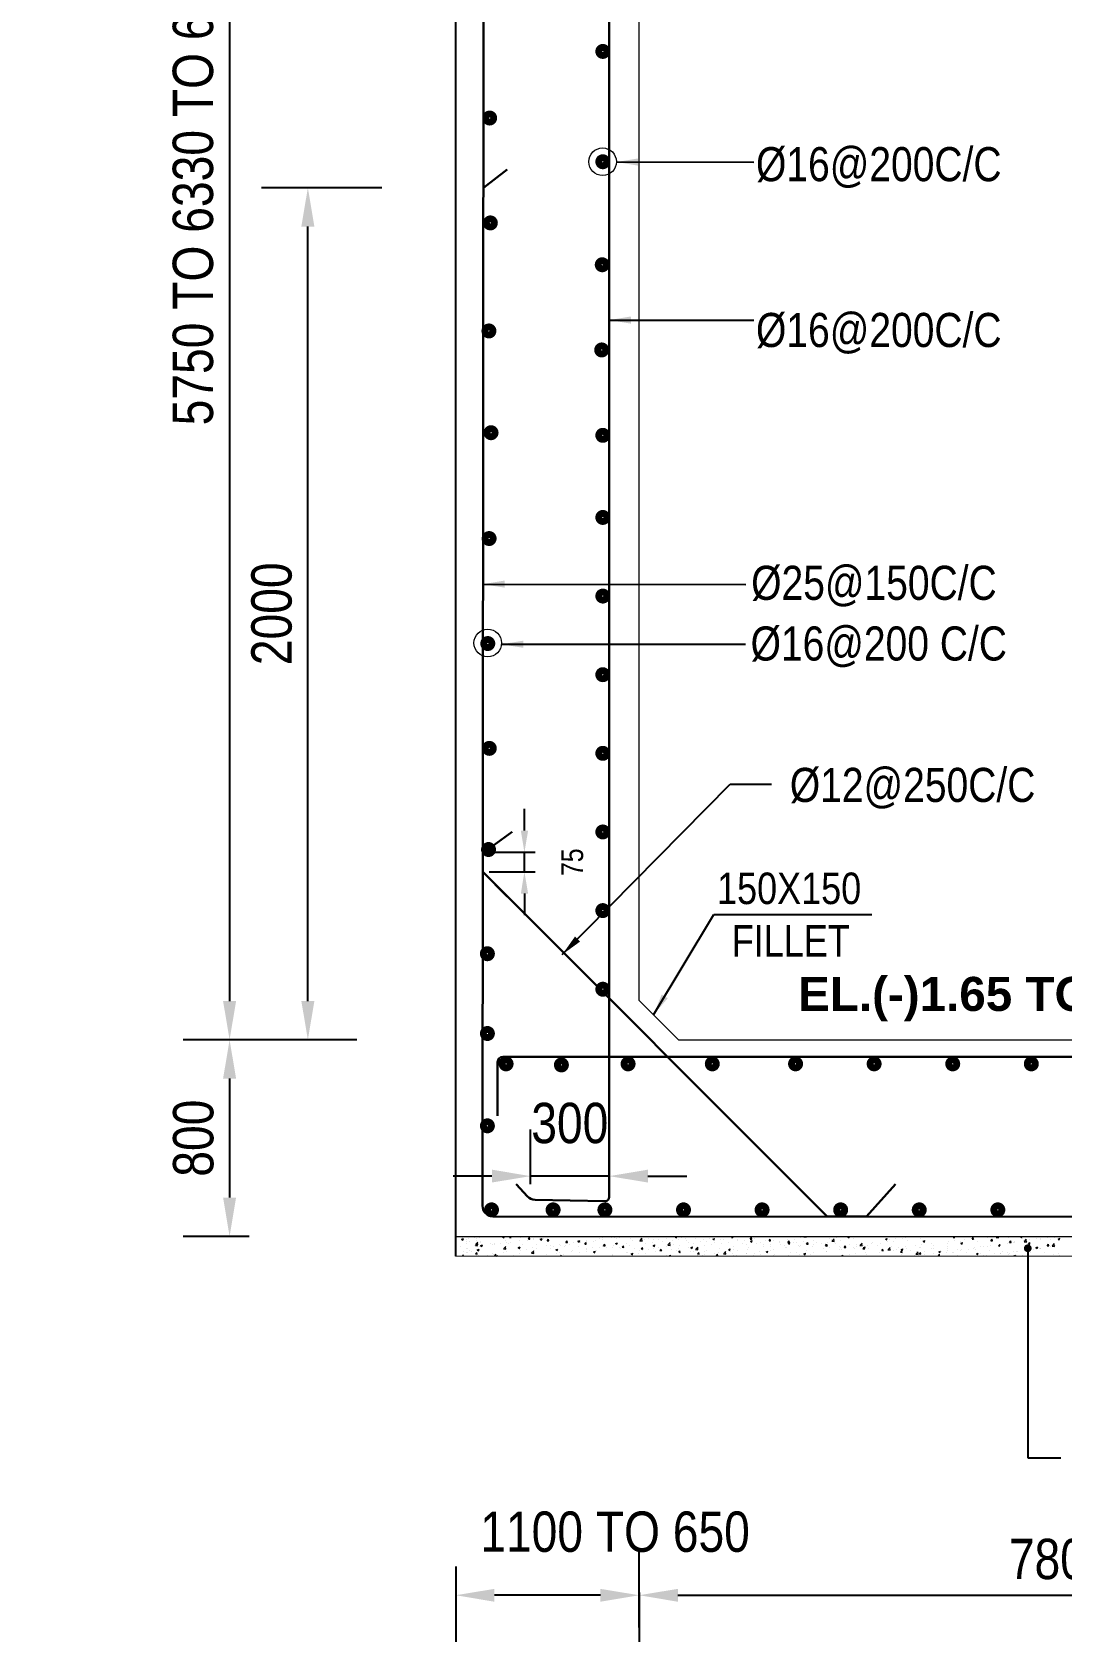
# Model space of a CAD drawing. Extents: x -119161 to 3778985, y -614964 to -30958.
# Drawn here: x 3131392 to 3138035, y -253341 to -242956 of the extents above; entities that cross this region are included whole.
import ezdxf

# ---------------------------------------------------------------- set-up
doc = ezdxf.new("R2010")
doc.units = 0
doc.header["$MEASUREMENT"] = 0
doc.layers.get('DEFPOINTS').update_dxf_attribs({"linetype": 'CONTINUOUS'})
doc.layers.add('Dim', color=7, linetype='CONTINUOUS', lineweight=9)
doc.layers.add('ROD', color=1, linetype='CONTINUOUS', lineweight=30)
doc.layers.add('LINE', color=7, linetype='CONTINUOUS')
doc.layers.add('TXT', color=7, linetype='CONTINUOUS')
doc.styles.add('ARIAL', font='ARIALN.TTF')
doc.dimstyles.new('dim_250', dxfattribs={"dimtxt": 500, "dimasz": 500, "dimexe": 500, "dimexo": 100, "dimgap": 150, "dimtad": 1, "dimdec": 0, "dimzin": 0, "dimdsep": 46, "dimtxsty": 'ARIAL', "dimcen": 350, "dimclrd": 5, "dimclre": 5, "dimclrt": 7, "dimadec": 0, "dimazin": 0, "dimtfac": 1, "dimtdec": 0, "dimtmove": 0, "dimatfit": 3, "dimfxl": 500, "dimfxlon": 1, "dimtolj": 1, "dimtzin": 0, "dimarcsym": 0})
doc.dimstyles.new('dim_70', dxfattribs={"dimtxt": 140, "dimasz": 140, "dimexe": 70, "dimexo": 40, "dimgap": 50, "dimtad": 1, "dimdec": 0, "dimzin": 0, "dimdsep": 46, "dimtxsty": 'ARIAL', "dimcen": 0.09, "dimclrd": 5, "dimclre": 5, "dimclrt": 7, "dimadec": 0, "dimazin": 0, "dimtfac": 1, "dimtdec": 0, "dimtmove": 0, "dimatfit": 3, "dimfxl": 1, "dimtolj": 1, "dimtzin": 0, "dimarcsym": 0})

# ---------------------------------------------------------------- blocks, each defined once
blk = doc.blocks.new('*D1073')
at = {"layer": 'DEFPOINTS', "color": 0, "lineweight": -2, "ltscale": 50}
for p in [(3133584, -238383), (3132666, -249453), (3133053, -249453)]:
    blk.add_point(p, dxfattribs=at)
at = {"layer": 'Dim', "color": 5, "lineweight": -2, "ltscale": 50}
for p, q in [((3133166, -238383), (3132366, -238383)), ((3132666, -238633), (3132666, -249203)), ((3132953, -249453), (3132366, -249453))]:
    blk.add_line(p, q, dxfattribs=at)
for points in [[(3132624, -238633), (3132708, -238633), (3132666, -238383)], [(3132624, -249203), (3132708, -249203), (3132666, -249453)]]:
    blk.add_solid(points, dxfattribs=at)
at = {"layer": 'Dim', "color": 7, "ltscale": 50, "insert": (3132431, -243918), "char_height": 260, "attachment_point": 5, "rotation": 90, "style": 'ARIAL'}
blk.add_mtext('\\A1;5750 TO 6330 TO 6330', dxfattribs=at)
blk = doc.blocks.new('*D1074')
at = {"layer": 'DEFPOINTS', "color": 0, "lineweight": -2, "ltscale": 50}
for p in [(3132950, -249453), (3132666, -250720), (3132893, -250720)]:
    blk.add_point(p, dxfattribs=at)
at = {"layer": 'Dim', "color": 5, "lineweight": -2, "ltscale": 50}
for p, q in [((3132850, -249453), (3132366, -249453)), ((3132666, -249703), (3132666, -250470)), ((3132793, -250720), (3132366, -250720))]:
    blk.add_line(p, q, dxfattribs=at)
for points in [[(3132624, -249703), (3132708, -249703), (3132666, -249453)], [(3132624, -250470), (3132708, -250470), (3132666, -250720)]]:
    blk.add_solid(points, dxfattribs=at)
at = {"layer": 'Dim', "color": 7, "ltscale": 50, "insert": (3132433, -250087), "char_height": 260, "attachment_point": 5, "rotation": 90, "style": 'ARIAL'}
blk.add_mtext('\\A1;800', dxfattribs=at)
blk = doc.blocks.new('*D1075')
at = {"layer": 'DEFPOINTS', "color": 0, "lineweight": -2, "ltscale": 50}
for p in [(3134300, -248244), (3134568, -248244), (3134300, -248370)]:
    blk.add_point(p, dxfattribs=at)
at = {"layer": 'Dim', "color": 5, "lineweight": -2, "ltscale": 50}
for p, q in [((3134568, -248104), (3134568, -247964)), ((3134340, -248244), (3134638, -248244)), ((3134568, -248370), (3134568, -248244)), ((3134340, -248370), (3134638, -248370)), ((3134568, -248510), (3134568, -248650))]:
    blk.add_line(p, q, dxfattribs=at)
for points in [[(3134545, -248104), (3134592, -248104), (3134568, -248244)], [(3134545, -248510), (3134592, -248510), (3134568, -248370)]]:
    blk.add_solid(points, dxfattribs=at)
at = {"layer": 'Dim', "color": 7, "lineweight": 18, "ltscale": 50, "insert": (3134878, -248308), "char_height": 140, "attachment_point": 5, "rotation": 90, "style": 'ARIAL'}
blk.add_mtext('\\A1;75', dxfattribs=at)
blk = doc.blocks.new('*D1076')
at = {"layer": 'DEFPOINTS', "color": 0, "lineweight": -2, "ltscale": 50}
for p in [(3133171, -243959), (3133748, -243959), (3133587, -249453)]:
    blk.add_point(p, dxfattribs=at)
at = {"layer": 'Dim', "color": 5, "lineweight": -2, "ltscale": 50}
for p, q in [((3133648, -243959), (3132871, -243959)), ((3133171, -249203), (3133171, -244209)), ((3133487, -249453), (3132871, -249453))]:
    blk.add_line(p, q, dxfattribs=at)
for points in [[(3133129, -244209), (3133213, -244209), (3133171, -243959)], [(3133129, -249203), (3133213, -249203), (3133171, -249453)]]:
    blk.add_solid(points, dxfattribs=at)
at = {"layer": 'Dim', "color": 7, "ltscale": 50, "insert": (3132938, -246706), "char_height": 260, "attachment_point": 5, "rotation": 90, "style": 'ARIAL'}
blk.add_mtext('\\A1;2000', dxfattribs=at)
blk = doc.blocks.new('*D1078')
at = {"layer": 'DEFPOINTS', "color": 0, "lineweight": -2, "ltscale": 50}
for p in [(3135308, -252916), (3141578, -252918), (3141578, -253034)]:
    blk.add_point(p, dxfattribs=at)
at = {"layer": 'Dim', "color": 5, "lineweight": -2, "ltscale": 50}
for p, q in [((3135308, -253016), (3135308, -253334)), ((3135558, -253034), (3141328, -253034)), ((3141578, -253018), (3141578, -253334))]:
    blk.add_line(p, q, dxfattribs=at)
for points in [[(3135558, -252993), (3135558, -253076), (3135308, -253034)], [(3141328, -252993), (3141328, -253076), (3141578, -253034)]]:
    blk.add_solid(points, dxfattribs=at)
at = {"layer": 'Dim', "color": 7, "ltscale": 50, "insert": (3138443, -252802), "char_height": 260, "attachment_point": 5, "style": 'ARIAL'}
blk.add_mtext('\\A1;7800~8050', dxfattribs=at)
blk = doc.blocks.new('*D1081')
at = {"layer": 'DEFPOINTS', "color": 0, "lineweight": -2, "ltscale": 50}
for p in [(3134608, -250332), (3134608, -250483), (3135115, -250483)]:
    blk.add_point(p, dxfattribs=at)
at = {"layer": 'Dim', "color": 5, "lineweight": -2, "ltscale": 50}
for p, q in [((3134608, -250383), (3134608, -250032)), ((3135115, -250383), (3135115, -250032)), ((3134358, -250332), (3134108, -250332)), ((3135115, -250332), (3134608, -250332)), ((3135365, -250332), (3135615, -250332))]:
    blk.add_line(p, q, dxfattribs=at)
for points in [[(3134358, -250290), (3134358, -250373), (3134608, -250332)], [(3135365, -250290), (3135365, -250373), (3135115, -250332)]]:
    blk.add_solid(points, dxfattribs=at)
at = {"layer": 'Dim', "color": 7, "ltscale": 50, "insert": (3134861, -249991), "char_height": 260, "attachment_point": 5, "style": 'ARIAL'}
blk.add_mtext('\\A1;300', dxfattribs=at)
blk = doc.blocks.new('*D1084')
at = {"layer": 'DEFPOINTS', "color": 0, "lineweight": -2, "ltscale": 50}
for p in [(3134125, -252748), (3134125, -253034), (3135308, -253341)]:
    blk.add_point(p, dxfattribs=at)
at = {"layer": 'Dim', "color": 5, "lineweight": -2, "ltscale": 50}
for p, q in [((3135308, -253241), (3135308, -252734)), ((3134125, -252848), (3134125, -253334)), ((3135058, -253034), (3134375, -253034))]:
    blk.add_line(p, q, dxfattribs=at)
for points in [[(3134375, -252993), (3134375, -253076), (3134125, -253034)], [(3135058, -252993), (3135058, -253076), (3135308, -253034)]]:
    blk.add_solid(points, dxfattribs=at)
at = {"layer": 'Dim', "color": 7, "ltscale": 50, "insert": (3135153, -252626), "char_height": 260, "attachment_point": 5, "style": 'ARIAL'}
blk.add_mtext('\\A1;1100 TO 650', dxfattribs=at)

msp = doc.modelspace()

# ---------------------------------------------------------------- linework, layer by layer
at = {"layer": 'Dim', "color": 2, "ltscale": 50}
for p, q in [((3134162.6, -250738.7), (3134174.5, -250734.2)), ((3134162.6, -250738.7), (3134171, -250744.4)), ((3134168.4, -250729.2), (3134168.4, -250729.2)), ((3134171, -250744.4), (3134174.4, -250734.2)), ((3134193.7, -250739.6), (3134193.7, -250739.6)), ((3134193.8, -250755.9), (3134193.8, -250755.9)), ((3134195.2, -250766.1), (3134195.2, -250766.1)), ((3134205.1, -250735.3), (3134205.1, -250735.3)), ((3134216.5, -250752.8), (3134216.5, -250752.8)), ((3134247.5, -250729.8), (3134247.5, -250729.8)), ((3134248, -250780.3), (3134248, -250780.3)), ((3134252.2, -250773.3), (3134267.3, -250775.6)), ((3134253.5, -250780.1), (3134261.6, -250770.4)), ((3134253.5, -250780.1), (3134263.6, -250781)), ((3134254.1, -250771.3), (3134267.3, -250757.6)), ((3134256.2, -250768.7), (3134256.2, -250768.7)), ((3134258.6, -250733), (3134258.6, -250733)), ((3134258.8, -250747.2), (3134258.8, -250747.2)), ((3134263.5, -250781), (3134261.6, -250770.4)), ((3134267.3, -250775.6), (3134265.4, -250759.5)), ((3134279.1, -250728.8), (3134279.1, -250728.8)), ((3134282, -250754.2), (3134282, -250754.2)), ((3134284.1, -250759.7), (3134284.1, -250759.7)), ((3134285.2, -250779.3), (3134297, -250774.8)), ((3134285.2, -250779.3), (3134293.6, -250785)), ((3134293.6, -250785), (3134297, -250774.8)), ((3134311.5, -250721.3), (3134311.5, -250721.3)), ((3134346.6, -250763.4), (3134346.6, -250763.4)), ((3134364.8, -250772.4), (3134364.8, -250772.4)), ((3134373.7, -250773.9), (3134373.7, -250773.9)), ((3134374.3, -250763.5), (3134374.3, -250763.5)), ((3134416, -250768.4), (3134416, -250768.4)), ((3134427.2, -250724.8), (3134439, -250720.3)), ((3134427.2, -250724.8), (3134435.6, -250730.5)), ((3134435.6, -250730.5), (3134439, -250720.3)), ((3134445.1, -250746.5), (3134445.1, -250746.5)), ((3134451.6, -250760.5), (3134451.6, -250760.5)), ((3134464.5, -250767.3), (3134464.5, -250767.3)), ((3134472.5, -250727.2), (3134478.4, -250720.2)), ((3134472.5, -250727.2), (3134482.6, -250728.1)), ((3134480, -250759.9), (3134480, -250759.9)), ((3134482.5, -250728.2), (3134481.1, -250720.2)), ((3134536.9, -250749.7), (3134536.9, -250749.7)), ((3134543.7, -250729.6), (3134543.7, -250729.6)), ((3134554.7, -250771.1), (3134554.7, -250771.1)), ((3134586.8, -250745.9), (3134586.8, -250745.9)), ((3134593.7, -250737.8), (3134601.9, -250728.1)), ((3134593.7, -250737.8), (3134603.8, -250738.7)), ((3134603.8, -250738.8), (3134601.8, -250728.2)), ((3134624.7, -250737), (3134624.7, -250737)), ((3134629.1, -250740.3), (3134629.1, -250740.3)), ((3134644.9, -250774.9), (3134644.9, -250774.9)), ((3134670.1, -250738.3), (3134681.9, -250733.8)), ((3134670.1, -250738.3), (3134678.5, -250744)), ((3134678.4, -250744), (3134681.9, -250733.8)), ((3134693.1, -250731.9), (3134693.1, -250731.9)), ((3134709.4, -250781.4), (3134709.4, -250781.4)), ((3134711.5, -250725.1), (3134711.5, -250725.1)), ((3134714.9, -250748.4), (3134723.1, -250738.7)), ((3134714.9, -250748.4), (3134725, -250749.3)), ((3134725, -250749.4), (3134723, -250738.8)), ((3134735.1, -250778.7), (3134735.1, -250778.7)), ((3134794.8, -250770.6), (3134794.8, -250770.6)), ((3134797.7, -250778.9), (3134797.7, -250778.9)), ((3134832.4, -250779.7), (3134832.4, -250779.7)), ((3134836.1, -250759), (3134844.3, -250749.3)), ((3134836.1, -250759), (3134846.2, -250759.9)), ((3134846.2, -250760), (3134844.2, -250749.4)), ((3134861.7, -250770.5), (3134861.7, -250770.5)), ((3134882.6, -250757.9), (3134882.6, -250757.9)), ((3134913, -250751.9), (3134924.8, -250747.3)), ((3134913, -250751.9), (3134921.4, -250757.5)), ((3134921.3, -250757.5), (3134924.7, -250747.3)), ((3134931, -250762.7), (3134931, -250762.7)), ((3134957.4, -250769.6), (3134965.5, -250759.9)), ((3134957.4, -250769.6), (3134967.5, -250770.5)), ((3134967.4, -250770.6), (3134965.5, -250760)), ((3134968.4, -250756.4), (3134968.4, -250756.4)), ((3134969.3, -250746), (3134969.3, -250746)), ((3134984.8, -250723.1), (3134984.8, -250723.1)), ((3135010.7, -250750.9), (3135010.7, -250750.9)), ((3135029.5, -250745.8), (3135029.5, -250745.8)), ((3135054.7, -250735.2), (3135054.7, -250735.2)), ((3135074.7, -250742.4), (3135074.7, -250742.4)), ((3135075, -250727), (3135075, -250727)), ((3135078.6, -250780.2), (3135086.7, -250770.5)), ((3135078.6, -250780.2), (3135088.7, -250781.1)), ((3135088.6, -250781.2), (3135086.7, -250770.6)), ((3135128.1, -250728.9), (3135128.1, -250728.9)), ((3135131.7, -250720.5), (3135146.7, -250722.9)), ((3135140.4, -250778.8), (3135140.4, -250778.8)), ((3135142.5, -250722.5), (3135142.5, -250722.5)), ((3135146.7, -250722.8), (3135146.4, -250720.2)), ((3135155.8, -250765.4), (3135167.7, -250760.9)), ((3135155.8, -250765.4), (3135164.2, -250771.1)), ((3135164.2, -250771.1), (3135167.6, -250760.9)), ((3135165.3, -250730.8), (3135165.3, -250730.8)), ((3135168.6, -250766), (3135168.6, -250766)), ((3135181.5, -250728.4), (3135181.5, -250728.4)), ((3135199.8, -250790.8), (3135207.9, -250781.1)), ((3135209.8, -250791.8), (3135207.9, -250781.2)), ((3135223.8, -250722.8), (3135223.8, -250722.8)), ((3135227.2, -250766.9), (3135227.2, -250766.9)), ((3135243.3, -250781.1), (3135243.3, -250781.1)), ((3135255.5, -250734.6), (3135255.5, -250734.6)), ((3135267.1, -250749.1), (3135267.1, -250749.1)), ((3135312, -250748.5), (3135327.1, -250750.8)), ((3135312.5, -250756), (3135312.5, -250756)), ((3135313.9, -250746.5), (3135327.1, -250732.8)), ((3135327, -250750.8), (3135325.2, -250734.7)), ((3135345.7, -250738.4), (3135345.7, -250738.4)), ((3135350, -250767), (3135350, -250767)), ((3135365.7, -250732.2), (3135365.7, -250732.2)), ((3135392.4, -250761.4), (3135392.4, -250761.4)), ((3135398.7, -250778.9), (3135410.5, -250774.4)), ((3135398.7, -250778.9), (3135407.1, -250784.6)), ((3135400.3, -250743.4), (3135400.3, -250743.4)), ((3135407.1, -250784.6), (3135410.5, -250774.4)), ((3135435.9, -250742.2), (3135435.9, -250742.2)), ((3135456.4, -250753), (3135456.4, -250753)), ((3135487.1, -250731.5), (3135487.1, -250731.5)), ((3135490.5, -250723.3), (3135490.5, -250723.3)), ((3135492.4, -250776.5), (3135507.4, -250778.8)), ((3135494.3, -250774.5), (3135507.4, -250760.8)), ((3135507.4, -250778.8), (3135505.5, -250762.7)), ((3135526.1, -250746), (3135526.1, -250746)), ((3135528.8, -250774.4), (3135528.8, -250774.4)), ((3135540.7, -250724.4), (3135551.8, -250720.2)), ((3135540.7, -250724.4), (3135549.1, -250730.1)), ((3135549.1, -250730.1), (3135552.4, -250720.2)), ((3135563.1, -250739), (3135563.1, -250739)), ((3135570.4, -250776.9), (3135570.4, -250776.9)), ((3135572.5, -250720.7), (3135572.5, -250720.7)), ((3135580.7, -250727.1), (3135580.7, -250727.1)), ((3135605.4, -250733.4), (3135605.4, -250733.4)), ((3135616.3, -250749.8), (3135616.3, -250749.8)), ((3135627.3, -250757.5), (3135627.3, -250757.5)), ((3135658.2, -250764.2), (3135658.2, -250764.2)), ((3135669.4, -250725), (3135669.4, -250725)), ((3135670.9, -250730.9), (3135670.9, -250730.9)), ((3135706.6, -250753.6), (3135706.6, -250753.6)), ((3135725.9, -250740.6), (3135725.9, -250740.6)), ((3135731.7, -250777.6), (3135731.7, -250777.6)), ((3135744.9, -250752.3), (3135744.9, -250752.3)), ((3135761.1, -250734.7), (3135761.1, -250734.7)), ((3135774, -250772), (3135774, -250772)), ((3135783.6, -250738), (3135795.4, -250733.4)), ((3135783.6, -250738), (3135792, -250743.6)), ((3135791.9, -250743.6), (3135795.4, -250733.4)), ((3135796.8, -250757.4), (3135796.8, -250757.4)), ((3135824.5, -250723.7), (3135824.5, -250723.7)), ((3135830.3, -250741.5), (3135830.3, -250741.5)), ((3135838, -250763.6), (3135838, -250763.6)), ((3135851.4, -250738.6), (3135851.4, -250738.6)), ((3135887, -250761.3), (3135887, -250761.3)), ((3135903.6, -250727.4), (3135909.7, -250720.2)), ((3135903.6, -250727.4), (3135913.7, -250728.2)), ((3135913.7, -250728.3), (3135912.2, -250720.2)), ((3135918.1, -250728.9), (3135918.1, -250728.9)), ((3135941.6, -250742.4), (3135941.6, -250742.4)), ((3135944.7, -250749.5), (3135944.7, -250749.5)), ((3135977.2, -250765.1), (3135977.2, -250765.1)), ((3135987, -250743.9), (3135987, -250743.9)), ((3136002.8, -250773.2), (3136002.8, -250773.2)), ((3136024.9, -250738), (3136033, -250728.2)), ((3136024.9, -250738), (3136035, -250738.8)), ((3136026.4, -250751.5), (3136038.3, -250747)), ((3136026.4, -250751.5), (3136034.9, -250757.2)), ((3136031.8, -250746.2), (3136031.8, -250746.2)), ((3136034.9, -250738.9), (3136033, -250728.3)), ((3136034.8, -250757.2), (3136038.2, -250747)), ((3136051, -250735.5), (3136051, -250735.5)), ((3136067.4, -250768.9), (3136067.4, -250768.9)), ((3136088.2, -250762.4), (3136088.2, -250762.4)), ((3136113.2, -250773.7), (3136113.2, -250773.7)), ((3136122, -250750), (3136122, -250750)), ((3136146.1, -250748.6), (3136154.2, -250738.9)), ((3136146.1, -250748.6), (3136156.2, -250749.4)), ((3136156.1, -250749.5), (3136154.2, -250738.9)), ((3136157.6, -250772.7), (3136157.6, -250772.7)), ((3136157.8, -250721.5), (3136157.8, -250721.5)), ((3136175.9, -250749.7), (3136175.9, -250749.7)), ((3136211.7, -250756.8), (3136211.7, -250756.8)), ((3136212.2, -250753.8), (3136212.2, -250753.8)), ((3136219.6, -250774.1), (3136219.6, -250774.1)), ((3136247.8, -250776.5), (3136247.8, -250776.5)), ((3136262.7, -250737.8), (3136262.7, -250737.8)), ((3136267.3, -250759.2), (3136275.4, -250749.5)), ((3136267.3, -250759.2), (3136277.4, -250760.1)), ((3136269.3, -250765), (3136281.2, -250760.5)), ((3136269.3, -250765), (3136277.7, -250770.7)), ((3136277.4, -250760.1), (3136275.4, -250749.5)), ((3136277.7, -250770.7), (3136281.1, -250760.5)), ((3136302.4, -250757.6), (3136302.4, -250757.6)), ((3136310.3, -250739.9), (3136310.3, -250739.9)), ((3136326.4, -250760.1), (3136326.4, -250760.1)), ((3136338.1, -250780.3), (3136338.1, -250780.3)), ((3136348.1, -250727), (3136348.1, -250727)), ((3136350.8, -250777), (3136350.8, -250777)), ((3136368.7, -250754.5), (3136368.7, -250754.5)), ((3136371.8, -250723.7), (3136386.8, -250726.1)), ((3136373.7, -250721.8), (3136375.2, -250720.2)), ((3136386.8, -250726), (3136386.1, -250720.2)), ((3136388.5, -250769.8), (3136396.7, -250760.1)), ((3136388.5, -250769.8), (3136398.6, -250770.7)), ((3136392.6, -250761.4), (3136392.6, -250761.4)), ((3136398.6, -250770.7), (3136396.6, -250760.1)), ((3136408.8, -250723), (3136408.8, -250723)), ((3136432.7, -250746.1), (3136432.7, -250746.1)), ((3136433.8, -250770.6), (3136433.8, -250770.6)), ((3136449.3, -250760.1), (3136449.3, -250760.1)), ((3136482.9, -250765.2), (3136482.9, -250765.2)), ((3136509.7, -250780.4), (3136517.9, -250770.7)), ((3136509.7, -250780.4), (3136519.8, -250781.3)), ((3136512.2, -250778.6), (3136524, -250774)), ((3136512.2, -250778.6), (3136520.6, -250784.2)), ((3136519.8, -250781.3), (3136517.8, -250770.7)), ((3136520.6, -250758.7), (3136520.6, -250758.7)), ((3136520.6, -250784.2), (3136524, -250774)), ((3136539.4, -250732), (3136539.4, -250732)), ((3136547.9, -250743.2), (3136547.9, -250743.2)), ((3136552.2, -250751.7), (3136567.2, -250754)), ((3136554, -250749.7), (3136567.2, -250736)), ((3136567.2, -250754), (3136565.3, -250738)), ((3136573.1, -250769.1), (3136573.1, -250769.1)), ((3136581.7, -250726.5), (3136581.7, -250726.5)), ((3136605.9, -250747.9), (3136605.9, -250747.9)), ((3136630.9, -250791), (3136639.1, -250781.3)), ((3136641, -250791.9), (3136639, -250781.3)), ((3136646.4, -250726.3), (3136646.4, -250726.3)), ((3136654.2, -250724.1), (3136664.3, -250720.2)), ((3136654.2, -250724.1), (3136662.6, -250729.7)), ((3136662.6, -250729.7), (3136665.8, -250720.2)), ((3136663.3, -250772.9), (3136663.3, -250772.9)), ((3136693.7, -250735.2), (3136693.7, -250735.2)), ((3136708, -250770.6), (3136708, -250770.6)), ((3136732.5, -250779.7), (3136747.6, -250782)), ((3136734.4, -250777.7), (3136747.6, -250764)), ((3136747.5, -250782), (3136745.7, -250765.9)), ((3136750.3, -250765.1), (3136750.3, -250765.1)), ((3136753.5, -250776.7), (3136753.5, -250776.7)), ((3136778.4, -250779.6), (3136778.4, -250779.6)), ((3136780.5, -250723.3), (3136780.5, -250723.3)), ((3136809.5, -250768.5), (3136809.5, -250768.5)), ((3136814.3, -250756.6), (3136814.3, -250756.6)), ((3136843.7, -250780.5), (3136843.7, -250780.5)), ((3136863.8, -250768.7), (3136863.8, -250768.7)), ((3136897.1, -250737.6), (3136908.9, -250733.1)), ((3136897.1, -250737.6), (3136905.5, -250743.3)), ((3136905.4, -250743.3), (3136908.9, -250733.1)), ((3136908.1, -250751.6), (3136908.1, -250751.6)), ((3136921, -250742.6), (3136921, -250742.6)), ((3136951.6, -250756.1), (3136951.6, -250756.1)), ((3136963.3, -250737), (3136963.3, -250737)), ((3137006.7, -250734.6), (3137006.7, -250734.6)), ((3137027.3, -250728.6), (3137027.3, -250728.6)), ((3137038.3, -250744.2), (3137038.3, -250744.2)), ((3137089.6, -250781.2), (3137089.6, -250781.2)), ((3137123.7, -250733.4), (3137123.7, -250733.4)), ((3137131.9, -250775.6), (3137131.9, -250775.6)), ((3137139.9, -250751.1), (3137151.8, -250746.6)), ((3137139.9, -250751.1), (3137148.4, -250756.8)), ((3137148.3, -250756.8), (3137151.7, -250746.6)), ((3137195.9, -250767.2), (3137195.9, -250767.2)), ((3137209.4, -250776.9), (3137209.4, -250776.9)), ((3137211.5, -250720.7), (3137211.5, -250720.7)), ((3137296.2, -250765), (3137296.2, -250765)), ((3137302.7, -250753.1), (3137302.7, -250753.1)), ((3137334.8, -250727.5), (3137340.9, -250720.2)), ((3137334.8, -250727.5), (3137344.9, -250728.4)), ((3137344.9, -250728.4), (3137343.3, -250720.2)), ((3137345, -250747.6), (3137345, -250747.6)), ((3137381.5, -250754.2), (3137381.5, -250754.2)), ((3137382.8, -250764.7), (3137394.7, -250760.1)), ((3137382.8, -250764.7), (3137391.2, -250770.3)), ((3137391.2, -250770.3), (3137394.6, -250760.1)), ((3137393.9, -250767.8), (3137393.9, -250767.8)), ((3137409, -250739.1), (3137409, -250739.1)), ((3137456, -250738.1), (3137464.2, -250728.4)), ((3137456, -250738.1), (3137466.1, -250739)), ((3137466.1, -250739), (3137464.1, -250728.4)), ((3137469.3, -250741.5), (3137469.3, -250741.5)), ((3137492.5, -250750.9), (3137492.5, -250750.9)), ((3137508.1, -250720.8), (3137508.1, -250720.8)), ((3137515.7, -250725.1), (3137515.7, -250725.1)), ((3137556.1, -250729.7), (3137556.1, -250729.7)), ((3137577.2, -250748.7), (3137585.4, -250739)), ((3137577.2, -250748.7), (3137587.3, -250749.6)), ((3137577.6, -250777.8), (3137577.6, -250777.8)), ((3137587.3, -250749.6), (3137585.3, -250739.1)), ((3137591, -250734), (3137591, -250734)), ((3137598.4, -250724.6), (3137598.4, -250724.6)), ((3137611.9, -250726.9), (3137627, -250729.3)), ((3137613.8, -250725), (3137618.4, -250720.2)), ((3137625.7, -250778.2), (3137637.5, -250773.7)), ((3137625.7, -250778.2), (3137634.1, -250783.9)), ((3137626.9, -250729.2), (3137625.9, -250720.2)), ((3137631.5, -250771.1), (3137631.5, -250771.1)), ((3137634.1, -250783.9), (3137637.5, -250773.7)), ((3137639.4, -250775.1), (3137639.4, -250775.1)), ((3137684.3, -250763.7), (3137684.3, -250763.7)), ((3137688.6, -250728.4), (3137688.6, -250728.4)), ((3137698.4, -250759.3), (3137706.6, -250749.6)), ((3137698.4, -250759.3), (3137708.5, -250760.2)), ((3137708.5, -250760.2), (3137706.6, -250749.7)), ((3137726.6, -250758.1), (3137726.6, -250758.1)), ((3137727.2, -250762.4), (3137727.2, -250762.4)), ((3137730.1, -250754.2), (3137730.1, -250754.2)), ((3137767.7, -250723.7), (3137776.8, -250720.2)), ((3137767.7, -250723.7), (3137776.1, -250729.4)), ((3137776.1, -250729.4), (3137779.1, -250720.2)), ((3137778.8, -250732.2), (3137778.8, -250732.2)), ((3137790.6, -250749.7), (3137790.6, -250749.7)), ((3137792.3, -250754.9), (3137807.3, -250757.2)), ((3137794.2, -250753), (3137807.3, -250739.2)), ((3137807.3, -250757.2), (3137805.4, -250741.2)), ((3137814, -250750.5), (3137814, -250750.5)), ((3137819.7, -250769.9), (3137827.8, -250760.2)), ((3137819.7, -250769.9), (3137829.8, -250770.8)), ((3137829.7, -250770.9), (3137827.8, -250760.3)), ((3137828.6, -250737.2), (3137828.6, -250737.2)), ((3137869, -250736.1), (3137869, -250736.1)), ((3137897.3, -250735.7), (3137897.3, -250735.7)), ((3137899.3, -250739.7), (3137899.3, -250739.7)), ((3137927.2, -250720.3), (3137927.2, -250720.3)), ((3137939.6, -250730.1), (3137939.6, -250730.1)), ((3137940.9, -250780.5), (3137949, -250770.8)), ((3137940.9, -250780.5), (3137951, -250781.4)), ((3137950.9, -250781.5), (3137949, -250770.9)), ((3137959.2, -250739.9), (3137959.2, -250739.9)), ((3137974.5, -250780.9), (3137987.7, -250767.2)), ((3137987.7, -250785.2), (3137985.8, -250769.1)), ((3137987.1, -250727), (3137987.1, -250727)), ((3137991.7, -250779.5), (3137991.7, -250779.5)), ((3138003.6, -250721.7), (3138003.6, -250721.7)), ((3138010.6, -250737.2), (3138022.4, -250732.7)), ((3138010.6, -250737.2), (3138019, -250742.9)), ((3138018.9, -250742.9), (3138022.4, -250732.7)), ((3134157.7, -250785.6), (3134157.7, -250785.6)), ((3134166, -250846.9), (3134174.3, -250838.3)), ((3134171.1, -250838.2), (3134171.1, -250838.2)), ((3134172.1, -250819.5), (3134172.1, -250819.5)), ((3134173.2, -250846.9), (3134172.4, -250840.2)), ((3134191.6, -250795.9), (3134191.6, -250795.9)), ((3134193.2, -250822.3), (3134193.2, -250822.3)), ((3134198.2, -250822.7), (3134198.2, -250822.7)), ((3134203, -250796.4), (3134203, -250796.4)), ((3134214.4, -250813.9), (3134214.4, -250813.9)), ((3134225.7, -250819.3), (3134225.7, -250819.3)), ((3134251.1, -250846), (3134251.1, -250846)), ((3134253.5, -250833.1), (3134261.6, -250823.4)), ((3134253.5, -250833.1), (3134263.6, -250834)), ((3134261.3, -250842), (3134261.3, -250842)), ((3134263.6, -250834.1), (3134261.6, -250823.5)), ((3134263.5, -250806.7), (3134275.3, -250802.2)), ((3134263.5, -250806.7), (3134271.9, -250812.4)), ((3134267, -250788), (3134267, -250788)), ((3134271.9, -250812.4), (3134275.3, -250802.2)), ((3134275, -250841.3), (3134275, -250841.3)), ((3134277, -250785.1), (3134277, -250785.1)), ((3134278.4, -250805.5), (3134278.4, -250805.5)), ((3134279.9, -250810.4), (3134279.9, -250810.4)), ((3134329.3, -250840.6), (3134329.3, -250840.6)), ((3134362.7, -250828.7), (3134362.7, -250828.7)), ((3134371.6, -250835), (3134371.6, -250835)), ((3134374.7, -250843.7), (3134382.9, -250834)), ((3134374.7, -250843.7), (3134384.8, -250844.6)), ((3134384.8, -250844.7), (3134382.8, -250834.1)), ((3134387.2, -250846.9), (3134397.9, -250842.8)), ((3134396.5, -250846.9), (3134397.9, -250842.8)), ((3134432.6, -250801.2), (3134447.6, -250803.6)), ((3134434.5, -250799.3), (3134447.6, -250785.5)), ((3134435.6, -250826.6), (3134435.6, -250826.6)), ((3134447.6, -250803.5), (3134445.7, -250787.5)), ((3134449.5, -250816.8), (3134449.5, -250816.8)), ((3134502.1, -250846.9), (3134504.1, -250844.6)), ((3134504.5, -250846.9), (3134504, -250844.7)), ((3134528.1, -250792.8), (3134539.9, -250788.3)), ((3134528.1, -250792.8), (3134536.5, -250798.5)), ((3134534.9, -250806), (3134534.9, -250806)), ((3134536.4, -250798.5), (3134539.9, -250788.3)), ((3134536.7, -250830.4), (3134536.7, -250830.4)), ((3134542.3, -250812.5), (3134542.3, -250812.5)), ((3134584.6, -250807), (3134584.6, -250807)), ((3134613, -250829.2), (3134628, -250831.5)), ((3134614.8, -250827.2), (3134628, -250813.5)), ((3134622.6, -250793.3), (3134622.6, -250793.3)), ((3134628, -250831.5), (3134626.1, -250815.4)), ((3134635.3, -250813.5), (3134635.3, -250813.5)), ((3134648.6, -250798.5), (3134648.6, -250798.5)), ((3134707.4, -250837.6), (3134707.4, -250837.6)), ((3134733.8, -250796.6), (3134733.8, -250796.6)), ((3134753.2, -250845.6), (3134753.2, -250845.6)), ((3134755.4, -250784.5), (3134755.4, -250784.5)), ((3134771, -250806.4), (3134782.8, -250801.8)), ((3134771, -250806.4), (3134779.4, -250812)), ((3134774.3, -250833.7), (3134774.3, -250833.7)), ((3134779.3, -250812), (3134782.7, -250801.8)), ((3134792.7, -250826.8), (3134792.7, -250826.8)), ((3134803.2, -250846.9), (3134808.4, -250841.5)), ((3134806.9, -250846.9), (3134806.5, -250843.4)), ((3134817.2, -250837.1), (3134817.2, -250837.1)), ((3134825.4, -250782.5), (3134825.4, -250782.5)), ((3134872.9, -250816.8), (3134872.9, -250816.8)), ((3134880.5, -250814.1), (3134880.5, -250814.1)), ((3134915.6, -250786.3), (3134915.6, -250786.3)), ((3134924, -250823.1), (3134924, -250823.1)), ((3134966.3, -250817.5), (3134966.3, -250817.5)), ((3134967.3, -250802.2), (3134967.3, -250802.2)), ((3134971.4, -250799.9), (3134971.4, -250799.9)), ((3135005.8, -250790.2), (3135005.8, -250790.2)), ((3135013.8, -250819.9), (3135025.7, -250815.4)), ((3135013.8, -250819.9), (3135022.2, -250825.6)), ((3135022.2, -250825.6), (3135025.6, -250815.4)), ((3135030.3, -250809.1), (3135030.3, -250809.1)), ((3135052.6, -250791.4), (3135052.6, -250791.4)), ((3135070, -250782.9), (3135070, -250782.9)), ((3135096, -250794), (3135096, -250794)), ((3135134.6, -250842.1), (3135134.6, -250842.1)), ((3135137, -250795), (3135137, -250795)), ((3135138.4, -250835), (3135138.4, -250835)), ((3135179.3, -250789.5), (3135179.3, -250789.5)), ((3135186.2, -250797.8), (3135186.2, -250797.8)), ((3135199.8, -250790.8), (3135209.9, -250791.7)), ((3135225.1, -250823.1), (3135225.1, -250823.1)), ((3135233.1, -250825.2), (3135233.1, -250825.2)), ((3135256.7, -250833.4), (3135268.5, -250828.9)), ((3135256.7, -250833.4), (3135265.1, -250839.1)), ((3135265.1, -250839.1), (3135268.5, -250828.9)), ((3135276.4, -250801.6), (3135276.4, -250801.6)), ((3135305.6, -250833.7), (3135305.6, -250833.7)), ((3135310.5, -250812.3), (3135310.5, -250812.3)), ((3135321, -250801.4), (3135329.2, -250791.7)), ((3135321, -250801.4), (3135331.1, -250802.3)), ((3135331.1, -250802.4), (3135329.1, -250791.8)), ((3135331.7, -250808.2), (3135331.7, -250808.2)), ((3135347.9, -250828.1), (3135347.9, -250828.1)), ((3135366.6, -250805.4), (3135366.6, -250805.4)), ((3135398.3, -250799.6), (3135398.3, -250799.6)), ((3135411.9, -250819.7), (3135411.9, -250819.7)), ((3135430.2, -250791.3), (3135430.2, -250791.3)), ((3135442.2, -250812.1), (3135450.4, -250802.3)), ((3135442.2, -250812.1), (3135452.3, -250812.9)), ((3135452.3, -250813), (3135450.3, -250802.4)), ((3135456.9, -250809.2), (3135456.9, -250809.2)), ((3135483, -250844), (3135483, -250844)), ((3135485, -250787.7), (3135485, -250787.7)), ((3135499.7, -250846.9), (3135511.4, -250842.4)), ((3135509.9, -250846.9), (3135511.4, -250842.4)), ((3135518.6, -250805.6), (3135518.6, -250805.6)), ((3135547.1, -250813), (3135547.1, -250813)), ((3135560.9, -250800), (3135560.9, -250800)), ((3135563.4, -250822.7), (3135571.6, -250812.9)), ((3135563.4, -250822.7), (3135573.5, -250823.5)), ((3135568.3, -250833.2), (3135568.3, -250833.2)), ((3135573.5, -250823.6), (3135571.5, -250813)), ((3135624.9, -250791.6), (3135624.9, -250791.6)), ((3135637.3, -250816.8), (3135637.3, -250816.8)), ((3135641.6, -250792.5), (3135653.4, -250787.9)), ((3135641.6, -250792.5), (3135650, -250798.1)), ((3135649.9, -250798.1), (3135653.4, -250787.9)), ((3135656.1, -250820.5), (3135656.1, -250820.5)), ((3135672.8, -250804.4), (3135687.8, -250806.8)), ((3135674.6, -250802.5), (3135687.8, -250788.8)), ((3135684.7, -250833.3), (3135692.8, -250823.6)), ((3135684.7, -250833.3), (3135694.8, -250834.1)), ((3135687.8, -250806.7), (3135685.9, -250790.7)), ((3135687.2, -250844.2), (3135687.2, -250844.2)), ((3135694.7, -250834.2), (3135692.8, -250823.6)), ((3135718.9, -250841.4), (3135718.9, -250841.4)), ((3135727.5, -250820.7), (3135727.5, -250820.7)), ((3135729.5, -250838.6), (3135729.5, -250838.6)), ((3135742.9, -250808.6), (3135742.9, -250808.6)), ((3135793.5, -250830.2), (3135793.5, -250830.2)), ((3135805.9, -250843.9), (3135814, -250834.2)), ((3135805.9, -250843.9), (3135816, -250844.8)), ((3135815.9, -250844.8), (3135814, -250834.2)), ((3135817.5, -250824.5), (3135817.5, -250824.5)), ((3135817.7, -250824.5), (3135817.7, -250824.5)), ((3135828.3, -250797.8), (3135828.3, -250797.8)), ((3135853.1, -250832.4), (3135868.1, -250834.7)), ((3135855, -250830.4), (3135868.2, -250816.7)), ((3135868.1, -250834.7), (3135866.3, -250818.7)), ((3135884.4, -250806), (3135896.3, -250801.5)), ((3135884.5, -250806), (3135892.9, -250811.7)), ((3135892.8, -250811.7), (3135896.2, -250801.5)), ((3135900.3, -250816.2), (3135900.3, -250816.2)), ((3135907.9, -250828.3), (3135907.9, -250828.3)), ((3135914, -250841.4), (3135914, -250841.4)), ((3135916, -250785.1), (3135916, -250785.1)), ((3135916, -250807.6), (3135916, -250807.6)), ((3135933.4, -250846.9), (3135935.2, -250844.8)), ((3135935.6, -250846.9), (3135935.2, -250844.8)), ((3135942.6, -250810.6), (3135942.6, -250810.6)), ((3135956.5, -250844.7), (3135956.5, -250844.7)), ((3135998.2, -250832.1), (3135998.2, -250832.1)), ((3136000.7, -250829.5), (3136000.7, -250829.5)), ((3136006.6, -250802.2), (3136006.6, -250802.2)), ((3136014.6, -250790.7), (3136014.6, -250790.7)), ((3136046.4, -250846.9), (3136048.5, -250844.7)), ((3136046.7, -250846.9), (3136046.6, -250846.6)), ((3136055.1, -250827.8), (3136055.1, -250827.8)), ((3136086.1, -250818.6), (3136086.1, -250818.6)), ((3136088.4, -250835.9), (3136088.4, -250835.9)), ((3136113.3, -250788.1), (3136113.3, -250788.1)), ((3136127.3, -250819.5), (3136139.2, -250815)), ((3136127.3, -250819.5), (3136135.7, -250825.2)), ((3136135.7, -250825.2), (3136139.1, -250815)), ((3136153.7, -250810.8), (3136153.7, -250810.8)), ((3136155.6, -250782.5), (3136155.6, -250782.5)), ((3136173.9, -250806), (3136173.9, -250806)), ((3136175.2, -250840.8), (3136175.2, -250840.8)), ((3136178.6, -250839.7), (3136178.6, -250839.7)), ((3136252.2, -250793.9), (3136252.2, -250793.9)), ((3136260.7, -250794.1), (3136260.7, -250794.1)), ((3136268.8, -250843.5), (3136268.8, -250843.5)), ((3136281.9, -250826.7), (3136281.9, -250826.7)), ((3136324.2, -250821.2), (3136324.2, -250821.2)), ((3136344, -250839.5), (3136344, -250839.5)), ((3136346, -250783.3), (3136346, -250783.3)), ((3136370.2, -250833.1), (3136382, -250828.5)), ((3136370.2, -250833.1), (3136378.6, -250838.7)), ((3136378.6, -250838.7), (3136382, -250828.5)), ((3136388.2, -250812.7), (3136388.2, -250812.7)), ((3136415.3, -250836.2), (3136415.3, -250836.2)), ((3136428.3, -250784.1), (3136428.3, -250784.1)), ((3136431.7, -250826.8), (3136431.7, -250826.8)), ((3136494.9, -250798.7), (3136494.9, -250798.7)), ((3136513.9, -250819.2), (3136513.9, -250819.2)), ((3136518.5, -250787.9), (3136518.5, -250787.9)), ((3136518.5, -250814.9), (3136518.5, -250814.9)), ((3136537.2, -250793.1), (3136537.2, -250793.1)), ((3136601.3, -250784.7), (3136601.3, -250784.7)), ((3136603.9, -250804.1), (3136603.9, -250804.1)), ((3136608.7, -250791.8), (3136608.7, -250791.8)), ((3136612.4, -250802.3), (3136612.4, -250802.3)), ((3136613.1, -250846.6), (3136624.9, -250842.1)), ((3136613.1, -250846.6), (3136613.5, -250846.9)), ((3136623.2, -250846.9), (3136624.9, -250842.1)), ((3136630.9, -250791), (3136641, -250791.9)), ((3136663.5, -250837.3), (3136663.5, -250837.3)), ((3136691.6, -250791.5), (3136691.6, -250791.5)), ((3136698.9, -250795.6), (3136698.9, -250795.6)), ((3136705.8, -250831.7), (3136705.8, -250831.7)), ((3136711, -250785.4), (3136711, -250785.4)), ((3136752.2, -250801.6), (3136760.3, -250791.9)), ((3136752.2, -250801.6), (3136762.3, -250802.5)), ((3136755.1, -250792.1), (3136766.9, -250787.6)), ((3136755.1, -250792.1), (3136763.5, -250797.8)), ((3136762.2, -250802.5), (3136760.3, -250791.9)), ((3136763.4, -250797.8), (3136766.9, -250787.6)), ((3136769.8, -250823.3), (3136769.8, -250823.3)), ((3136776.4, -250835.8), (3136776.4, -250835.8)), ((3136789.1, -250799.4), (3136789.1, -250799.4)), ((3136861.7, -250825), (3136861.7, -250825)), ((3136873.4, -250812.2), (3136881.5, -250802.5)), ((3136873.4, -250812.2), (3136883.5, -250813.1)), ((3136876.6, -250809.2), (3136876.6, -250809.2)), ((3136879.4, -250803.2), (3136879.4, -250803.2)), ((3136883.4, -250813.1), (3136881.5, -250802.5)), ((3136912.9, -250807.7), (3136927.9, -250810)), ((3136914.8, -250805.7), (3136927.9, -250792)), ((3136918.9, -250803.7), (3136918.9, -250803.7)), ((3136927.9, -250809.9), (3136926, -250793.9)), ((3136933.9, -250784.3), (3136933.9, -250784.3)), ((3136949.5, -250812.3), (3136949.5, -250812.3)), ((3136969.6, -250807), (3136969.6, -250807)), ((3136982.9, -250795.2), (3136982.9, -250795.2)), ((3136994.6, -250822.8), (3137002.7, -250813.1)), ((3136994.6, -250822.8), (3137004.7, -250823.7)), ((3136997.9, -250805.6), (3137009.8, -250801.1)), ((3136997.9, -250805.6), (3137006.4, -250811.3)), ((3136999.7, -250835.5), (3136999.7, -250835.5)), ((3137004.7, -250823.7), (3137002.7, -250813.1)), ((3137006.3, -250811.3), (3137009.7, -250801.1)), ((3137024.2, -250788.1), (3137024.2, -250788.1)), ((3137036.3, -250800.4), (3137036.3, -250800.4)), ((3137059.8, -250810.8), (3137059.8, -250810.8)), ((3137087.5, -250842.3), (3137087.5, -250842.3)), ((3137093.3, -250835.6), (3137108.3, -250838)), ((3137095.1, -250833.7), (3137108.3, -250819.9)), ((3137098.2, -250818.6), (3137098.2, -250818.6)), ((3137108.3, -250837.9), (3137106.4, -250821.9)), ((3137114.4, -250791.9), (3137114.4, -250791.9)), ((3137115.8, -250833.4), (3137124, -250823.7)), ((3137115.8, -250833.4), (3137125.9, -250834.3)), ((3137119.6, -250845.9), (3137119.6, -250845.9)), ((3137121.6, -250789.6), (3137121.6, -250789.6)), ((3137125.9, -250834.3), (3137123.9, -250823.8)), ((3137150, -250814.6), (3137150, -250814.6)), ((3137151.5, -250833.9), (3137151.5, -250833.9)), ((3137196.8, -250801.6), (3137196.8, -250801.6)), ((3137204.6, -250795.7), (3137204.6, -250795.7)), ((3137207.4, -250833.2), (3137207.4, -250833.2)), ((3137237, -250844), (3137245.2, -250834.3)), ((3137237, -250844), (3137247.1, -250844.9)), ((3137237.3, -250838.8), (3137237.3, -250838.8)), ((3137240.2, -250818.4), (3137240.2, -250818.4)), ((3137240.8, -250819.2), (3137252.7, -250814.6)), ((3137240.8, -250819.2), (3137249.2, -250824.8)), ((3137247.1, -250844.9), (3137245.1, -250834.4)), ((3137249.2, -250824.8), (3137252.6, -250814.6)), ((3137258.2, -250819.8), (3137258.2, -250819.8)), ((3137294.1, -250821.3), (3137294.1, -250821.3)), ((3137294.8, -250799.5), (3137294.8, -250799.5)), ((3137295.4, -250784.7), (3137295.4, -250784.7)), ((3137300.5, -250814.2), (3137300.5, -250814.2)), ((3137330.4, -250822.2), (3137330.4, -250822.2)), ((3137335.9, -250821.8), (3137335.9, -250821.8)), ((3137364.5, -250805.8), (3137364.5, -250805.8)), ((3137364.7, -250846.9), (3137366.4, -250844.9)), ((3137366.7, -250846.9), (3137366.4, -250845)), ((3137379.5, -250810.5), (3137379.5, -250810.5)), ((3137385, -250803.4), (3137385, -250803.4)), ((3137420.7, -250826.1), (3137420.7, -250826.1)), ((3137434.4, -250804.9), (3137434.4, -250804.9)), ((3137467.3, -250797.8), (3137467.3, -250797.8)), ((3137471.2, -250791.8), (3137471.2, -250791.8)), ((3137475.2, -250807.2), (3137475.2, -250807.2)), ((3137483.7, -250832.7), (3137495.5, -250828.2)), ((3137483.7, -250832.7), (3137492.1, -250838.4)), ((3137492.1, -250838.4), (3137495.5, -250828.2)), ((3137510.9, -250829.9), (3137510.9, -250829.9)), ((3137513.6, -250786.2), (3137513.6, -250786.2)), ((3137533, -250788), (3137533, -250788)), ((3137533.1, -250844.4), (3137533.1, -250844.4)), ((3137552, -250842.2), (3137552, -250842.2)), ((3137554, -250785.9), (3137554, -250785.9)), ((3137565.5, -250811), (3137565.5, -250811)), ((3137601.1, -250833.7), (3137601.1, -250833.7)), ((3137637.3, -250831.3), (3137637.3, -250831.3)), ((3137639.8, -250830.4), (3137639.8, -250830.4)), ((3137655.7, -250814.8), (3137655.7, -250814.8)), ((3137682.1, -250824.8), (3137682.1, -250824.8)), ((3137691.3, -250837.5), (3137691.3, -250837.5)), ((3137696.1, -250830.2), (3137696.1, -250830.2)), ((3137725.1, -250818.7), (3137725.1, -250818.7)), ((3137726.6, -250846.2), (3137738.4, -250841.7)), ((3137726.6, -250846.2), (3137727.6, -250846.9)), ((3137736.6, -250846.9), (3137738.4, -250841.7)), ((3137745.9, -250818.6), (3137745.9, -250818.6)), ((3137746.1, -250816.4), (3137746.1, -250816.4)), ((3137781.5, -250841.3), (3137781.5, -250841.3)), ((3137794.6, -250813.3), (3137794.6, -250813.3)), ((3137811.9, -250806.8), (3137811.9, -250806.8)), ((3137836.1, -250822.4), (3137836.1, -250822.4)), ((3137852.9, -250802.3), (3137852.9, -250802.3)), ((3137868.6, -250791.7), (3137880.4, -250787.2)), ((3137868.6, -250791.7), (3137877, -250797.4)), ((3137871.7, -250845.1), (3137871.7, -250845.1)), ((3137876.9, -250797.4), (3137880.4, -250787.2)), ((3137893.2, -250796.4), (3137893.2, -250796.4)), ((3137895.2, -250796.7), (3137895.2, -250796.7)), ((3137897.3, -250796), (3137897.3, -250796)), ((3137926.3, -250826.2), (3137926.3, -250826.2)), ((3137959.2, -250788.3), (3137959.2, -250788.3)), ((3137972.7, -250782.9), (3137987.7, -250785.2)), ((3137983, -250839.5), (3137983, -250839.5)), ((3137985, -250783.3), (3137985, -250783.3)), ((3138016.5, -250830), (3138016.5, -250830)), ((3138021.5, -250840.9), (3138021.5, -250840.9))]:
    msp.add_line(p, q, dxfattribs=at)
at = {"layer": 'Dim'}
for centre in [(3135072.5, -243791.3), (3134331.7, -246894.4)]:
    msp.add_circle(centre, 88.9, dxfattribs=at)
at = {"layer": 'LINE'}
msp.add_line((3134124.9, -250847.1), (3134124.7, -238383.4), dxfattribs=at)
at = {"layer": 'LINE', "lineweight": 18}
for p, q in [((3135307.9, -249199.4), (3135307.9, -238383.4)), ((3135561.4, -249452.9), (3135307.9, -249199.4)), ((3135561.4, -249452.9), (3141324.1, -249452.9)), ((3134124.9, -250720.4), (3142760.6, -250719.6)), ((3134124.9, -250847.1), (3142760.6, -250846.4))]:
    msp.add_line(p, q, dxfattribs=at)
msp.add_lwpolyline([(3134124.9, -250720.4), (3142760.6, -250720.4)], dxfattribs=at)
at = {"layer": 'ROD'}
for p, q in [((3134297.7, -250523.5), (3134308.2, -238611.6)), ((3135114.9, -250466.9), (3135114.9, -238613.4)), ((3134395.1, -249596.5), (3134395.1, -249943.6)), ((3138435.3, -249562.7), (3134428.9, -249562.7)), ((3134514.1, -250383.3), (3134588.4, -250462.4)), ((3134636.4, -250483.7), (3135089.6, -250492.3)), ((3138435.3, -250593.6), (3134365.2, -250591.1))]:
    msp.add_line(p, q, dxfattribs=at)
at = {"layer": 'ROD', "const_width": 51.9}
for points in [[(3135095, -243073.1, -1), (3135052.7, -243087.2, -1)], [(3134364.4, -243501.1, -1), (3134323.2, -243518.2, -1)], [(3135095, -243784.3, -1), (3135052.7, -243798.4, -1)], [(3134369, -244177.3, -1), (3134327.7, -244194.4, -1)], [(3135091.4, -244448.6, -1), (3135049.1, -244462.7, -1)], [(3134360.3, -244875.4, -1), (3134318, -244889.5, -1)], [(3135088, -244997.9, -1), (3135045.7, -245012, -1)], [(3134373.4, -245530, -1), (3134332.2, -245547.1, -1)], [(3135095, -245548.4, -1), (3135052.7, -245562.5, -1)], [(3135095, -246077.7, -1), (3135052.7, -246091.8, -1)], [(3134361, -246212.3, -1), (3134319.8, -246229.4, -1)], [(3135095, -246584.7, -1), (3135052.7, -246598.8, -1)], [(3134352.3, -246889.4, -1), (3134311.1, -246906.5, -1)], [(3135095, -247091.7, -1), (3135052.7, -247105.8, -1)], [(3134362, -247565.2, -1), (3134320.8, -247582.3, -1)], [(3135095, -247598.7, -1), (3135052.7, -247612.8, -1)], [(3135095, -248105.7, -1), (3135052.7, -248119.8, -1)], [(3134357.1, -248217.4, -1), (3134315.9, -248234.5, -1)], [(3135095, -248612.7, -1), (3135052.7, -248626.8, -1)], [(3134349.8, -248889.3, -1), (3134308.6, -248906.4, -1)], [(3135095, -249133.8, 1), (3135052.7, -249119.7, 1)], [(3134349.8, -249403.7, -1), (3134308.6, -249420.8, -1)], [(3134470.9, -249600.9, -1), (3134428.5, -249615, -1)], [(3135258.1, -249600.9, -1), (3135215.8, -249615, -1)], [(3135801.4, -249600.9, -1), (3135759.1, -249615, -1)], [(3136338.5, -249600.9, -1), (3136296.2, -249615, -1)], [(3136845.5, -249600.9, -1), (3136803.2, -249615, -1)], [(3137310.2, -249600.9, 1), (3137352.5, -249615, 1)], [(3137817.2, -249600.9, 1), (3137859.5, -249615, 1)], [(3134376.9, -250542.2, -1), (3134334.6, -250556.3, -1)], [(3134774.3, -250542.2, -1), (3134732, -250556.3, -1)], [(3135108.6, -250542.2, -1), (3135066.2, -250556.3, -1)], [(3135615.6, -250542.2, -1), (3135573.2, -250556.3, -1)], [(3136122.6, -250542.2, -1), (3136080.2, -250556.3, -1)], [(3136629.6, -250542.2, -1), (3136587.2, -250556.3, -1)], [(3137136.6, -250542.2, -1), (3137094.2, -250556.3, -1)], [(3137601.2, -250542.2, 1), (3137643.6, -250556.3, 1)]]:
    msp.add_lwpolyline(points, format="xyb", close=True, dxfattribs=at)
at = {"layer": 'ROD'}
for points in [[(3134304.6, -243959), (3134455.9, -243841.8)], [(3134457.4, -248528.1), (3134299.6, -248370.3), (3134299.6, -248370.3), (3134299.7, -248249), (3134490.1, -248112.1)], [(3136521.7, -250592.4), (3134299.6, -248370.3)], [(3136521.7, -250592.4), (3136775.2, -250592.4), (3136961.1, -250384)]]:
    msp.add_lwpolyline(points, dxfattribs=at)
at = {"layer": 'ROD', "const_width": 51.9, "elevation": 0}
for points in [[(3134827.8, -249607.8, -1), (3134785.5, -249621.9, -1)], [(3134349.8, -249999, -1), (3134308.6, -250016.1, -1)]]:
    msp.add_lwpolyline(points, format="xyb", close=True, dxfattribs=at)
at = {"layer": 'ROD'}
for centre, radius, start, end in [((3134428.9, -249596.5), 33.8, 90, 180), ((3134637.7, -250416.1), 67.6, 223.22533, 268.91044), ((3135089.6, -250466.9), 25.4, 270, 0), ((3134365.3, -250523.5), 67.6, 179.94951, 269.96514)]:
    msp.add_arc(centre, radius, start, end, dxfattribs=at)

# ---------------------------------------------------------------- texts
at = {"layer": 'TXT', "color": 0, "attachment_point": 4, "style": 'ARIAL'}
for s, insert, char_height, width in [('%%C16@200C/C', (3136062.2, -243829.1), 219.7, 1477.67), ('%%C16@200C/C', (3136062.2, -244898.3), 219.7, 1477.67), ('%%C25@150C/C', (3136031, -246528.4), 219.7, 1477.67), ('%%C16@200 C/C', (3136027.2, -246919.7), 219.7, 2784.675), ('%%C12@250C/C', (3136280.4, -247831.4), 219.7, 2279.579), ('\\pi100.11;150X150\\P\\pi195.07;FILLET', (3135710.7, -248645.3), 202.8, 1290.159)]:
    msp.add_mtext(s, dxfattribs=dict(at, insert=insert, char_height=char_height, width=width))
at = {"layer": 'TXT', "color": 6, "insert": (3138610.4, -249190.2, 0), "char_height": 219.7, "width": 4492.057, "attachment_point": 5, "style": 'ARIAL'}
msp.add_mtext('{\\fArial|b1|i0|c0|p34;EL.(-)1.65 TO (-)1.78 TO (-)1.833 }', dxfattribs=at)

# ---------------------------------------------------------------- dimensions: what is measured, and where the dimension line sits
at = {"layer": 'Dim', "ltscale": 50}
for base, p1, p2, text, picture, middle in [((3132666, -249452.9), (3133584.1, -238383.4), (3133052.6, -249452.9), '5750 TO 6330 TO 6330', '*D1073', (3132431.5, -243918.1)), ((3133170.9, -243959), (3133587.4, -249452.9), (3133747.7, -243959), '2000', '*D1076', (3132938.1, -246705.9)), ((3132666, -250720.4), (3132950, -249452.9), (3132892.7, -250720.4), '800', '*D1074', (3132433.3, -250086.6))]:
    dim = msp.add_linear_dim(base=base, p1=p1, p2=p2, angle=90, text=text, dimstyle='dim_250', override={"dimtxt": 260, "dimasz": 250, "dimexe": 300, "dimgap": 100, "dimtmove": 2}, dxfattribs=at)
    dim.commit()
    dim.dimension.update_dxf_attribs({"geometry": picture, "text_midpoint": middle})
at = {"layer": 'Dim', "lineweight": 18, "ltscale": 50}
dim = msp.add_linear_dim(base=(3134568.4, -248243.9), p1=(3134299.6, -248370.3), p2=(3134299.7, -248243.9), angle=90, text='75', dimstyle='dim_70', override={"dimtxsty": 'ARIAL', "dimtmove": 2}, dxfattribs=at)
dim.commit()
dim.dimension.update_dxf_attribs({"geometry": '*D1075', "text_midpoint": (3134878.1, -248307.7), "dimtype": 160})
at = {"layer": 'Dim', "ltscale": 50}
for base, p1, p2, text, picture, middle in [((3134607.9, -250331.5), (3135114.9, -250483.1), (3134607.9, -250483.1), '300', '*D1081', (3134861.4, -249991.3)), ((3134124.9, -253034.3), (3135307.9, -253340.6), (3134124.9, -252747.9), '1100 TO 650', '*D1084', (3135153.4, -252625.7))]:
    dim = msp.add_linear_dim(base=base, p1=p1, p2=p2, text=text, dimstyle='dim_250', override={"dimtxt": 260, "dimasz": 250, "dimexe": 300, "dimgap": 100, "dimtmove": 2}, dxfattribs=at)
    dim.commit()
    dim.dimension.update_dxf_attribs({"geometry": picture, "text_midpoint": middle, "dimtype": 160})
dim = msp.add_linear_dim(base=(3141577.6, -253034.3), p1=(3135307.9, -252916), p2=(3141577.6, -252917.8), text='7800~8050', dimstyle='dim_250', override={"dimtxt": 260, "dimasz": 250, "dimexe": 300, "dimgap": 100, "dimtmove": 2}, dxfattribs=at)
dim.commit()
dim.dimension.update_dxf_attribs({"geometry": '*D1078', "text_midpoint": (3138442.7, -252801.5)})

# ---------------------------------------------------------------- leaders
for points, override in [([(3135161.4, -243793.1), (3136049, -243794.6)], {"dimasz": 140}), ([(3135114.9, -244812.2), (3136049, -244812.6)], {"dimasz": 140}), ([(3134420.3, -246902.5), (3135994.6, -246902.5)], {"dimasz": 140}), ([(3137815.6, -250797), (3137815.6, -252148.9), (3138028.5, -252148.9)], {"dimasz": 50, "dimgap": 20, "dimtad": 0, "dimldrblk": 'Dot'})]:
    msp.add_leader(points, dimstyle='dim_70', override=override, dxfattribs=at)
at = {"layer": 'Dim'}
for points in [[(3134301.2, -246514.7), (3135996.3, -246516.2)], [(3134812.2, -248903.2), (3135895.6, -247805.4), (3136162, -247805.4)], [(3135400.9, -249292.4), (3135790.7, -248645.3), (3136809.9, -248645.3)]]:
    msp.add_leader(points, dimstyle='dim_70', dxfattribs=at)

doc.saveas('drawing.dxf')
